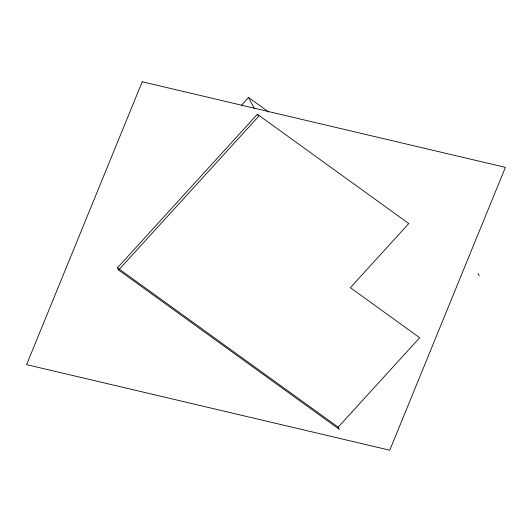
<?xml version="1.0" encoding="UTF-8"?>
<svg xmlns="http://www.w3.org/2000/svg" width="532" height="532" viewBox="0 0 532 532"><rect width="100%" height="100%" fill="white"/><g stroke="black" fill="none" stroke-linecap="round" stroke-linejoin="round"><path stroke-width="0.8" d="M241.315 105.476L248.59 97.489L268.78 112.066M117.459 267.822L257.362 114.267L408.782 223.566L350.362 287.686L419.675 337.72L338.186 427.156L339.343 429.357L118.609 270.03L117.459 267.822L338.186 427.156M118.609 270.03L258.512 116.475L257.362 114.267M478.088 273.601L479.246 275.802M248.59 97.489L254.309 108.435M142.217 81.788L26.6 364.633L389.783 450.212L505.4 167.367L142.217 81.788"/></g></svg>
